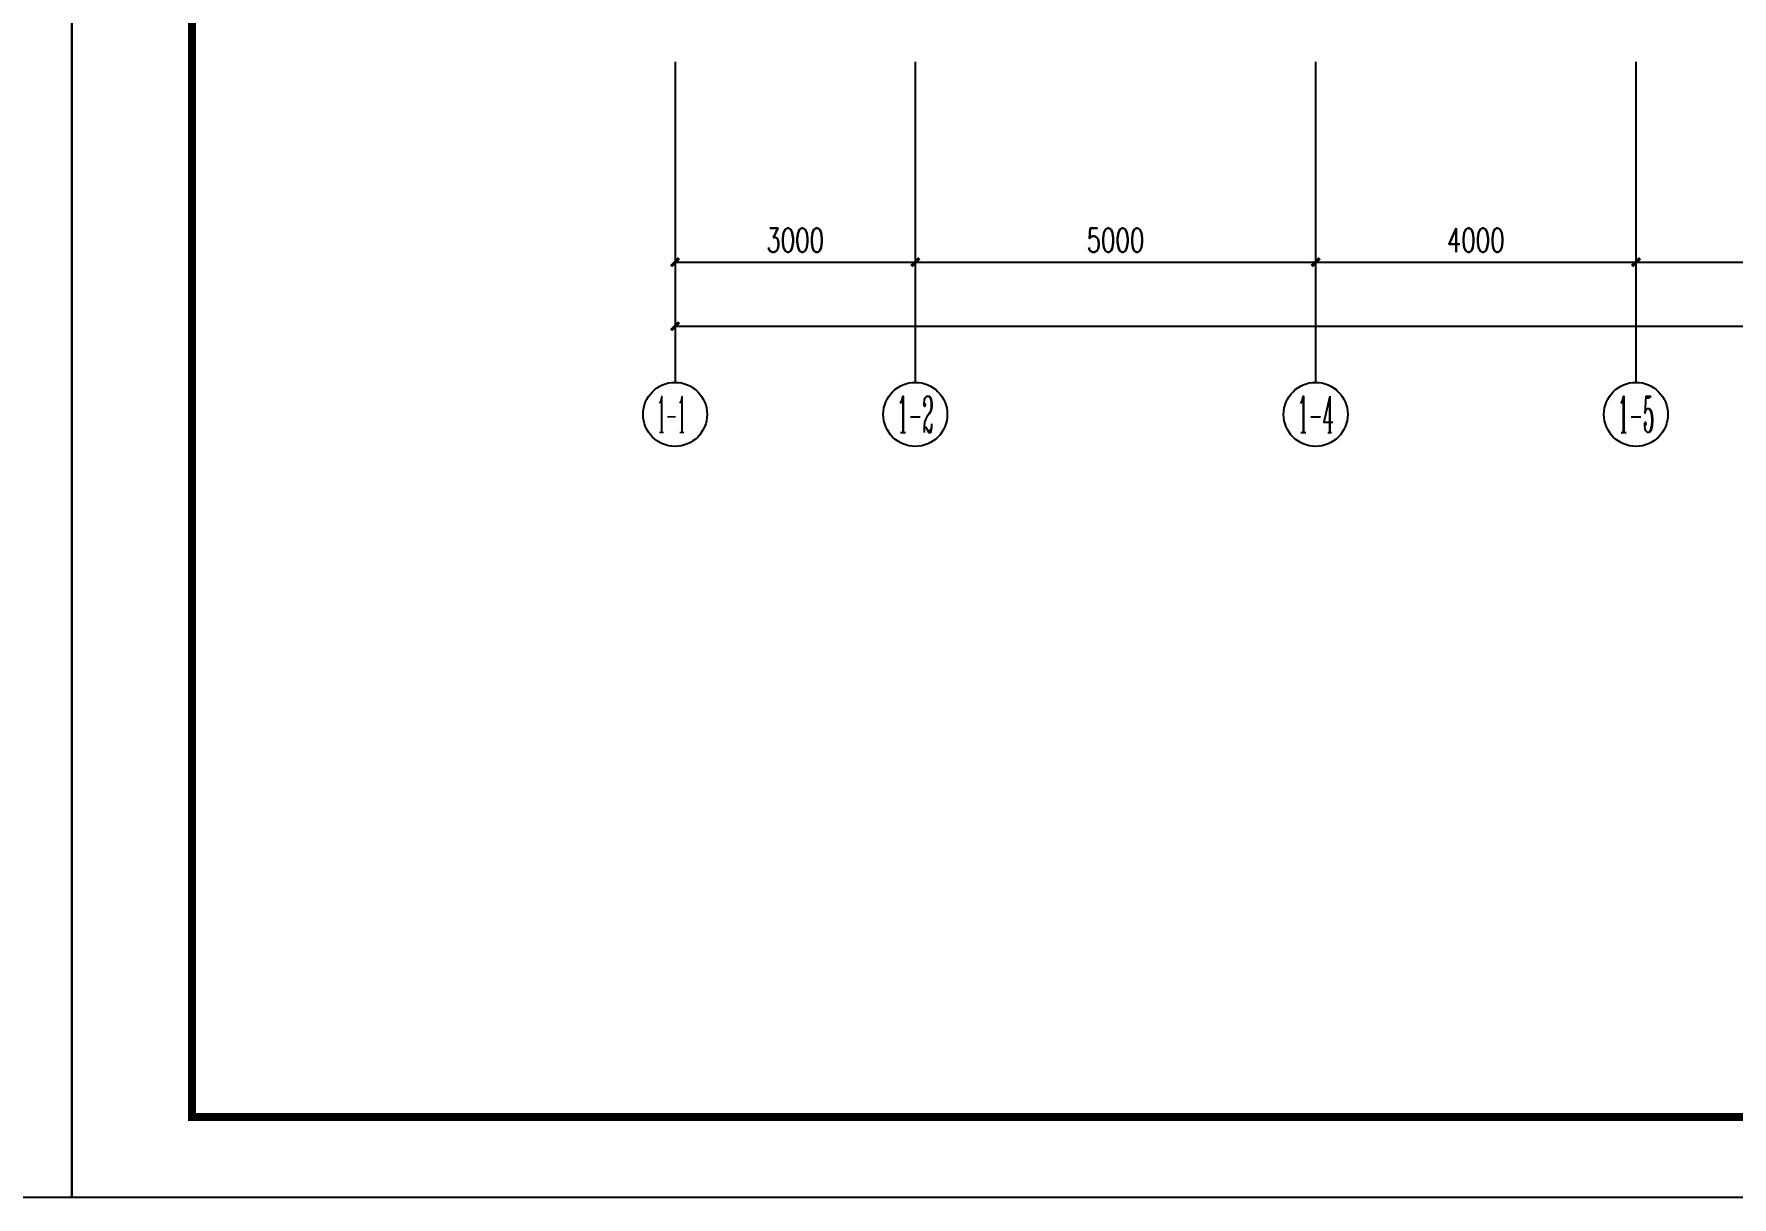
# Model space of a CAD drawing. Extents: x -6243262 to 3079315, y -2914302 to 172723.
# Drawn here: x -5729089 to -5707882, y -746029 to -731507 of the extents above; entities that cross this region are included whole.
import ezdxf
from ezdxf.enums import TextEntityAlignment as Align

# ---------------------------------------------------------------- set-up
doc = ezdxf.new("R2010")
doc.units = 0
doc.header["$LTSCALE"] = 1000
for name, color, linetype in [('0-柱2', 6, 'Continuous'), ('AXIS_TEXT', 7, 'Continuous'), ('PUB_TITLE', 4, 'Continuous')]:
    doc.layers.add(name, color=color, linetype=linetype)
doc.styles.add('_TCH_AXIS', font='COMPLEX', dxfattribs={"bigfont": 'GBCBIG'})
doc.styles.add('_TCH_DIM_T3', font='SIMPLEX', dxfattribs={"width": 0.705882, "bigfont": 'GBCBIG'})
doc.styles.add('COMPLEX', font='COMPLEX')
doc.dimstyles.new('_TCH_ARCH&&100', dxfattribs={"dimtxt": 297.5, "dimasz": 100, "dimexe": 250, "dimexo": 300, "dimgap": 126.25, "dimtad": 1, "dimdec": 0, "dimzin": 0, "dimdsep": 46, "dimtxsty": '_TCH_DIM_T3', "dimblk": 'ARCHTICK', "dimcen": 0.09, "dimclrt": 7, "dimazin": 2, "dimtfac": 1, "dimtdec": 0, "dimtix": 1, "dimtmove": 2, "dimatfit": 3, "dimfxl": 0, "dimtolj": 1, "dimtzin": 0, "dimarcsym": 0})

# ---------------------------------------------------------------- blocks, each defined once
blk = doc.blocks.new('_ArchTick')
at = {"color": 0, "linetype": 'ByBlock', "const_width": 0.4}
blk.add_lwpolyline([(-0.5, -0.5), (0.5, 0.5)], dxfattribs=at)
blk = doc.blocks.new('*D620')
at = {"layer": '0-柱2', "color": 0, "lineweight": -2, "transparency": 16777216}
for p, q in [((1431741, -858237), (1431741, -861487)), ((1471741, -858237), (1471741, -861487)), ((1431741, -861237), (1471741, -861237))]:
    blk.add_line(p, q, dxfattribs=at)
at = {"layer": 'Defpoints', "color": 0, "transparency": 16777216}
for p in [(1431741, -857937), (1471741, -857937), (1471741, -861237)]:
    blk.add_point(p, dxfattribs=at)
at = {"layer": '0-柱2', "color": 0, "lineweight": -2, "transparency": 16777216, "xscale": 100, "yscale": 100, "zscale": 100, "rotation": 180}
blk.add_blockref('_ArchTick', (1431741, -861237), dxfattribs=at)
at = {"layer": '0-柱2', "color": 0, "lineweight": -2, "transparency": 16777216, "xscale": 100, "yscale": 100, "zscale": 100}
blk.add_blockref('_ArchTick', (1471741, -861237), dxfattribs=at)
at = {"layer": '0-柱2', "color": 7, "transparency": 16777216, "insert": (1451741, -860962), "char_height": 297.5, "attachment_point": 5, "style": '_TCH_DIM_T3'}
blk.add_mtext('\\A1;40000', dxfattribs=at)
blk = doc.blocks.new('*D627')
at = {"layer": '0-柱2', "color": 0, "lineweight": -2, "transparency": 16777216}
for p, q in [((1443741, -858237), (1443741, -860687)), ((1447741, -858237), (1447741, -860687)), ((1443741, -860437), (1447741, -860437))]:
    blk.add_line(p, q, dxfattribs=at)
at = {"layer": 'Defpoints', "color": 0, "transparency": 16777216}
for p in [(1443741, -857937), (1447741, -857937), (1447741, -860437)]:
    blk.add_point(p, dxfattribs=at)
at = {"layer": '0-柱2', "color": 0, "lineweight": -2, "transparency": 16777216, "xscale": 100, "yscale": 100, "zscale": 100, "rotation": 180}
blk.add_blockref('_ArchTick', (1443741, -860437), dxfattribs=at)
at = {"layer": '0-柱2', "color": 0, "lineweight": -2, "transparency": 16777216, "xscale": 100, "yscale": 100, "zscale": 100}
blk.add_blockref('_ArchTick', (1447741, -860437), dxfattribs=at)
at = {"layer": '0-柱2', "color": 7, "transparency": 16777216, "insert": (1445741, -860162), "char_height": 297.5, "attachment_point": 5, "style": '_TCH_DIM_T3'}
blk.add_mtext('\\A1;4000', dxfattribs=at)
blk = doc.blocks.new('*D628')
at = {"layer": '0-柱2', "color": 0, "lineweight": -2, "transparency": 16777216}
for p, q in [((1439741, -858237), (1439741, -860687)), ((1443741, -858237), (1443741, -860687)), ((1439741, -860437), (1443741, -860437))]:
    blk.add_line(p, q, dxfattribs=at)
at = {"layer": 'Defpoints', "color": 0, "transparency": 16777216}
for p in [(1439741, -857937), (1443741, -857937), (1443741, -860437)]:
    blk.add_point(p, dxfattribs=at)
at = {"layer": '0-柱2', "color": 0, "lineweight": -2, "transparency": 16777216, "xscale": 100, "yscale": 100, "zscale": 100, "rotation": 180}
blk.add_blockref('_ArchTick', (1439741, -860437), dxfattribs=at)
at = {"layer": '0-柱2', "color": 0, "lineweight": -2, "transparency": 16777216, "xscale": 100, "yscale": 100, "zscale": 100}
blk.add_blockref('_ArchTick', (1443741, -860437), dxfattribs=at)
at = {"layer": '0-柱2', "color": 7, "transparency": 16777216, "insert": (1441741, -860162), "char_height": 297.5, "attachment_point": 5, "style": '_TCH_DIM_T3'}
blk.add_mtext('\\A1;4000', dxfattribs=at)
blk = doc.blocks.new('*D629')
at = {"layer": '0-柱2', "color": 0, "lineweight": -2, "transparency": 16777216}
for p, q in [((1434741, -858237), (1434741, -860687)), ((1439741, -858237), (1439741, -860687)), ((1434741, -860437), (1439741, -860437))]:
    blk.add_line(p, q, dxfattribs=at)
at = {"layer": 'Defpoints', "color": 0, "transparency": 16777216}
for p in [(1434741, -857937), (1439741, -857937), (1439741, -860437)]:
    blk.add_point(p, dxfattribs=at)
at = {"layer": '0-柱2', "color": 0, "lineweight": -2, "transparency": 16777216, "xscale": 100, "yscale": 100, "zscale": 100, "rotation": 180}
blk.add_blockref('_ArchTick', (1434741, -860437), dxfattribs=at)
at = {"layer": '0-柱2', "color": 0, "lineweight": -2, "transparency": 16777216, "xscale": 100, "yscale": 100, "zscale": 100}
blk.add_blockref('_ArchTick', (1439741, -860437), dxfattribs=at)
at = {"layer": '0-柱2', "color": 7, "transparency": 16777216, "insert": (1437241, -860162), "char_height": 297.5, "attachment_point": 5, "style": '_TCH_DIM_T3'}
blk.add_mtext('\\A1;5000', dxfattribs=at)
blk = doc.blocks.new('*D630')
at = {"layer": '0-柱2', "color": 0, "lineweight": -2, "transparency": 16777216}
for p, q in [((1431741, -858237), (1431741, -860687)), ((1434741, -858237), (1434741, -860687)), ((1431741, -860437), (1434741, -860437))]:
    blk.add_line(p, q, dxfattribs=at)
at = {"layer": 'Defpoints', "color": 0, "transparency": 16777216}
for p in [(1431741, -857937), (1434741, -857937), (1434741, -860437)]:
    blk.add_point(p, dxfattribs=at)
at = {"layer": '0-柱2', "color": 0, "lineweight": -2, "transparency": 16777216, "xscale": 100, "yscale": 100, "zscale": 100, "rotation": 180}
blk.add_blockref('_ArchTick', (1431741, -860437), dxfattribs=at)
at = {"layer": '0-柱2', "color": 0, "lineweight": -2, "transparency": 16777216, "xscale": 100, "yscale": 100, "zscale": 100}
blk.add_blockref('_ArchTick', (1434741, -860437), dxfattribs=at)
at = {"layer": '0-柱2', "color": 7, "transparency": 16777216, "insert": (1433241, -860162), "char_height": 297.5, "attachment_point": 5, "style": '_TCH_DIM_T3'}
blk.add_mtext('\\A1;3000', dxfattribs=at)
blk = doc.blocks.new('_AXISO')
at = {"color": 0}
blk.add_circle((0, 0), 0.5, dxfattribs=at)
at = {"layer": 'AXIS_TEXT', "color": 0, "style": 'COMPLEX', "width": 1.041667}
blk.add_attdef('A', text='', height=0.56, dxfattribs=at).set_placement((-0.25, -0.28), (0.25, -0.28), align=Align.FIT)
blk = doc.blocks.new('4235234')
at = {"layer": '0-柱2', "color": 8}
for p, q in [((1431741.3, -857937.1), (1431741.3, -861937.1)), ((1434741.3, -857937.1), (1434741.3, -861937.1)), ((1439741.3, -857937.1), (1439741.3, -861937.1)), ((1443741.3, -857937.1), (1443741.3, -861937.1))]:
    blk.add_line(p, q, dxfattribs=at)
ref = blk.add_blockref('_AXISO', (1431741.3, -862337.1), dxfattribs=dict(at, xscale=800, yscale=800, zscale=800))
ref.add_attrib('A', '1-1 ', dxfattribs={"layer": 'AXIS_TEXT', "color": 8, "height": 452.55, "style": '_TCH_AXIS', "width": 0.42}).set_placement((1431515, -862563.3), (1431967.6, -862563.3), align=Align.FIT)
ref = blk.add_blockref('_AXISO', (1434741.3, -862337.1), dxfattribs=dict(at, xscale=800, yscale=800, zscale=800))
ref.add_attrib('A', '1-2', dxfattribs={"layer": 'AXIS_TEXT', "color": 8, "height": 452.55, "style": '_TCH_AXIS', "width": 0.381818}).set_placement((1434515, -862563.3), (1434967.6, -862563.3), align=Align.FIT)
ref = blk.add_blockref('_AXISO', (1439741.3, -862337.1), dxfattribs=dict(at, xscale=800, yscale=800, zscale=800))
ref.add_attrib('A', '1-4', dxfattribs={"layer": 'AXIS_TEXT', "color": 8, "height": 452.55, "style": '_TCH_AXIS', "width": 0.368421}).set_placement((1439515, -862563.3), (1439967.6, -862563.3), align=Align.FIT)
ref = blk.add_blockref('_AXISO', (1443741.3, -862337.1), dxfattribs=dict(at, xscale=800, yscale=800, zscale=800))
ref.add_attrib('A', '1-5', dxfattribs={"layer": 'AXIS_TEXT', "color": 8, "height": 452.55, "style": '_TCH_AXIS', "width": 0.381818}).set_placement((1443515, -862563.3), (1443967.6, -862563.3), align=Align.FIT)
for p1, p2, distance, picture, middle in [((1431741.3, -857937.1), (1471741.3, -857937.1), -3300, '*D620', (1451741.3, -860962.1)), ((1431741.3, -857937.1), (1434741.3, -857937.1), -2500, '*D630', (1433241.3, -860162.1)), ((1434741.3, -857937.1), (1439741.3, -857937.1), -2500, '*D629', (1437241.3, -860162.1)), ((1439741.3, -857937.1), (1443741.3, -857937.1), -2500, '*D628', (1441741.3, -860162.1)), ((1443741.3, -857937.1), (1447741.3, -857937.1), -2500, '*D627', (1445741.3, -860162.1))]:
    dim = blk.add_aligned_dim(p1=p1, p2=p2, distance=distance, dimstyle='_TCH_ARCH&&100', dxfattribs=at)
    dim.commit()
    dim.dimension.update_dxf_attribs({"geometry": picture, "text_midpoint": middle})

msp = doc.modelspace()

# ---------------------------------------------------------------- linework, layer by layer
at = {"layer": 'PUB_TITLE'}
for points in [[(-5788013.8, -746029.4), (-5728613.8, -746029.4), (-5728613.8, -704029.4), (-5788013.8, -704029.4)], [(-5728613.8, -746029.4), (-5669213.8, -746029.4), (-5669213.8, -704029.4), (-5728613.8, -704029.4)]]:
    msp.add_lwpolyline(points, close=True, dxfattribs=at)
at = {"layer": 'PUB_TITLE', "const_width": 100}
msp.add_lwpolyline([(-5727113.8, -745029.4), (-5670213.8, -745029.4), (-5670213.8, -705029.4), (-5727113.8, -705029.4)], close=True, dxfattribs=at)

# ---------------------------------------------------------------- block references
msp.add_blockref('4235234', (-7152823.4, 126080.1))

doc.saveas('drawing.dxf')
